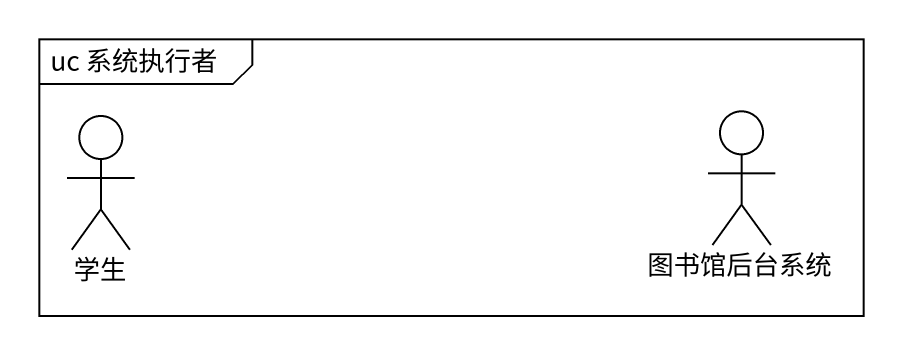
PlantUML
@startuml
mainframe uc 系统执行者
actor 学生
actor 图书馆后台系统
@enduml
